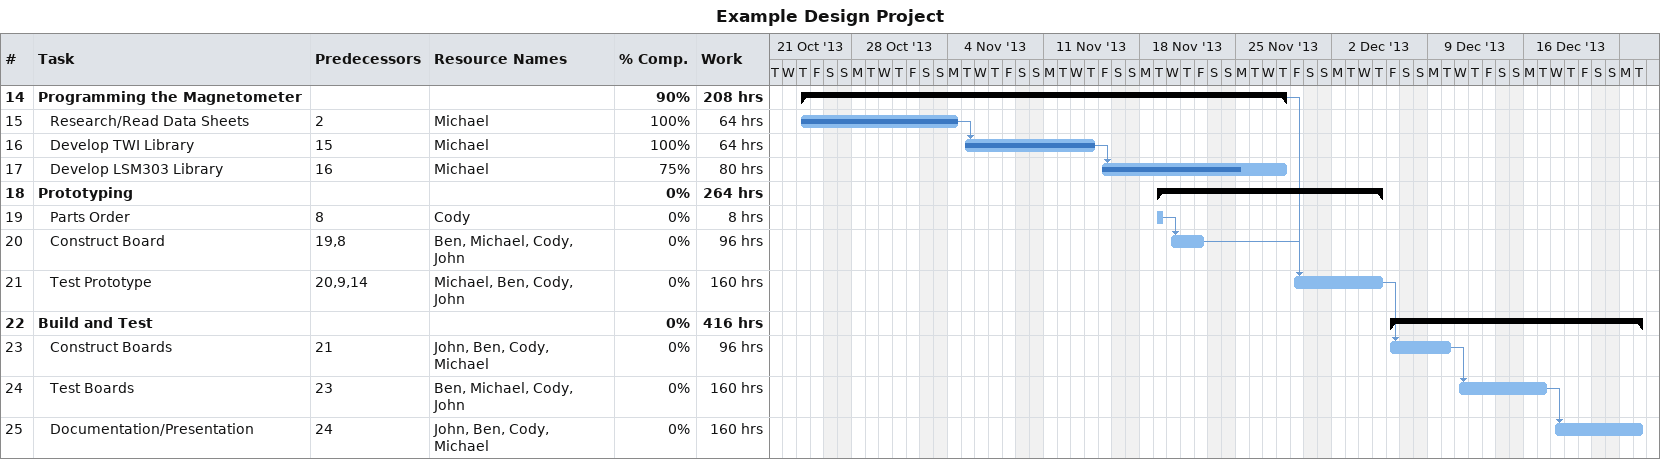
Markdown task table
Example Design Project

| ID | Level | Task | Start | Finish | Predecessors | Resources | % complete | Work (h) |
|---|---|---|---|---|---|---|---|---|
| 14 | 1 | **Programming the Magnetometer** | 2013-10-24 | 2013-11-28 |  |  | 90 | 208 |
| 15 | 2 | Research/Read Data Sheets | 2013-10-24 | 2013-11-04 | 2 | Michael | 100 | 64 |
| 16 | 2 | Develop TWI Library | 2013-11-05 | 2013-11-14 | 15 | Michael | 100 | 64 |
| 17 | 2 | Develop LSM303 Library | 2013-11-15 | 2013-11-28 | 16 | Michael | 75 | 80 |
| 18 | 1 | **Prototyping** | 2013-11-19 | 2013-12-05 |  |  | 0 | 264 |
| 19 | 2 | Parts Order | 2013-11-19 | 2013-11-19 | 8 | Cody | 0 | 8 |
| 20 | 2 | Construct Board | 2013-11-20 | 2013-11-22 | 19, 8 | Ben, Michael, Cody, John | 0 | 96 |
| 21 | 2 | Test Prototype | 2013-11-29 | 2013-12-05 | 20, 9, 14 | Michael, Ben, Cody, John | 0 | 160 |
| 22 | 1 | **Build and Test** | 2013-12-06 | 2013-12-24 |  |  | 0 | 416 |
| 23 | 2 | Construct Boards | 2013-12-06 | 2013-12-10 | 21 | John, Ben, Cody, Michael | 0 | 96 |
| 24 | 2 | Test Boards | 2013-12-11 | 2013-12-17 | 23 | Ben, Michael, Cody, John | 0 | 160 |
| 25 | 2 | Documentation/Presentation | 2013-12-18 | 2013-12-24 | 24 | John, Ben, Cody, Michael | 0 | 160 |
